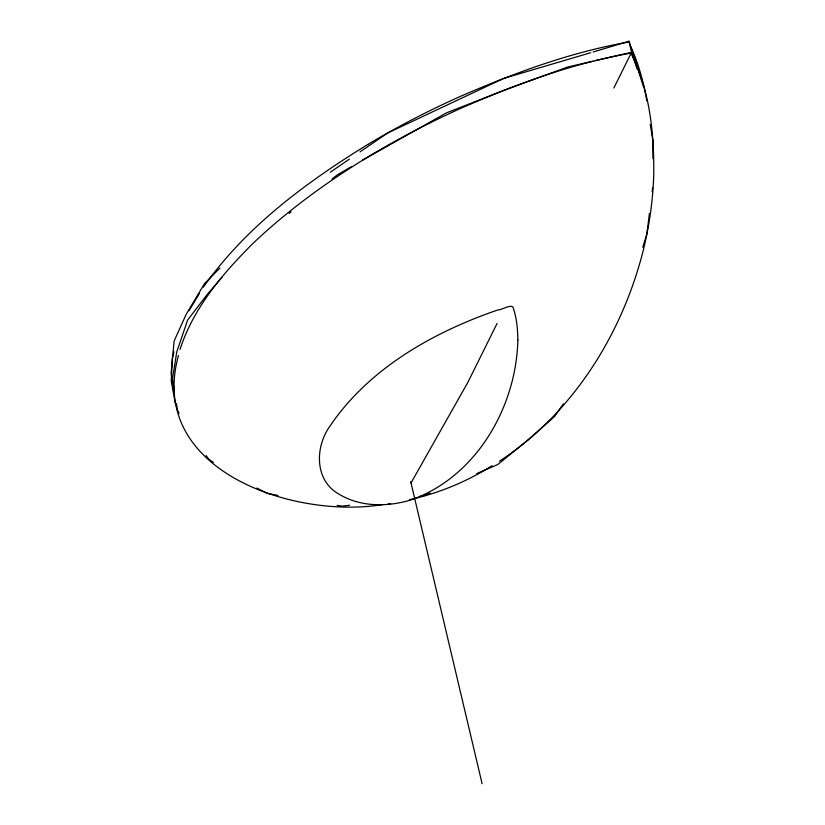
<?xml version="1.0" encoding="UTF-8"?>
<svg xmlns="http://www.w3.org/2000/svg" width="825" height="825" viewBox="0 0 825 825"><rect width="100%" height="100%" fill="white"/><g stroke="black" fill="none" stroke-linecap="round" stroke-linejoin="round"><path stroke-width="1.24" d="M652.946 158.658L652.957 140.869L650.265 124.482M649.419 213.458L646.862 233.908L642.768 247.252M652.132 191.73L652.616 187.894M173.962 351.852L172.384 357.947L171.239 381.14L175.178 402.744L176.199 405.054M178.447 355.534C146.602 470.838 294.535 519.43 382.965 504.518M180.025 349.439C193.359 307.972 222.482 273.879 252.821 243.54C288.461 209.725 328.443 180.84 370.435 155.451A673.221 468.507 -13.3 0 1 462.155 107.745C516.357 84.212 572.467 63.319 630.857 53.14C649.976 90.317 654.173 133.65 653.74 174.9A673.221 468.507 -13.3 0 1 643.098 251.017C621.792 334.816 572.529 413.438 499.465 461.196M188.997 310.695L199.382 293.535M497.042 323.524L467.837 382.398L411.015 482.955M613.841 88.038L631.589 52.253L628.99 41.25L593.216 51.975M203.393 287.152C245.623 227.102 305.889 182.511 367.837 144.447M563.372 403.848L554.637 416.408L528.464 439.56L497.805 464.516L476.685 473.602M221.904 277.375L207.116 294.597L187.626 320.09L176.736 351.976L172.487 378.871L174.467 391.287M219.904 268.073L204.517 283.594L186.233 314.222L174.137 340.983L171.105 373.003L172.879 385.337M289.07 213.417L291.07 211.819M332.062 179.025L337.064 175.024L351.481 166.619M330.32 172.188L349.377 159.142M360.02 151.872L387.698 132.98L503.621 78.437L590.752 52.717M491.989 465.733C466.723 481.738 438.508 493.34 409.303 499.744M362.567 160.153L446.325 112.922L506.22 89.43L567.713 67.021L592.762 61.236M430.124 493.144L423.173 496.031L419.43 496.516M595.268 60.648L631.589 52.253L637.075 69.042M388.07 504.065L390.565 503.549M349.583 505.261L342.097 506.158L337.136 505.385M628.248 42.137C569.869 52.326 513.758 73.219 459.556 96.752A673.221 468.507 -13.3 0 0 367.837 144.447M277.932 495.412L266.929 493.34L256.895 488.039M213.355 462.32L209.107 459.546L206.013 455.565M629.578 44.179C638.261 62.071 643.397 81.5 646.831 101.021M179.087 413.304L177.437 409.901L176.447 403.693M628.99 41.25L643.675 87.316M410.716 481.697L482.12 783.75M173.229 387.802L174.127 393.968M517.853 340.013C516.337 406.962 476.303 476.84 411.304 499.826C387.832 507.014 360.618 507.282 339.106 494.196C314.758 480.851 314.892 447.892 329.268 427.144C368.187 368.878 432.713 332.351 497.774 309.983C502.219 309.942 509.18 304.559 512.892 306.921C516.687 317.491 517.698 328.855 517.853 340.013"/></g></svg>
